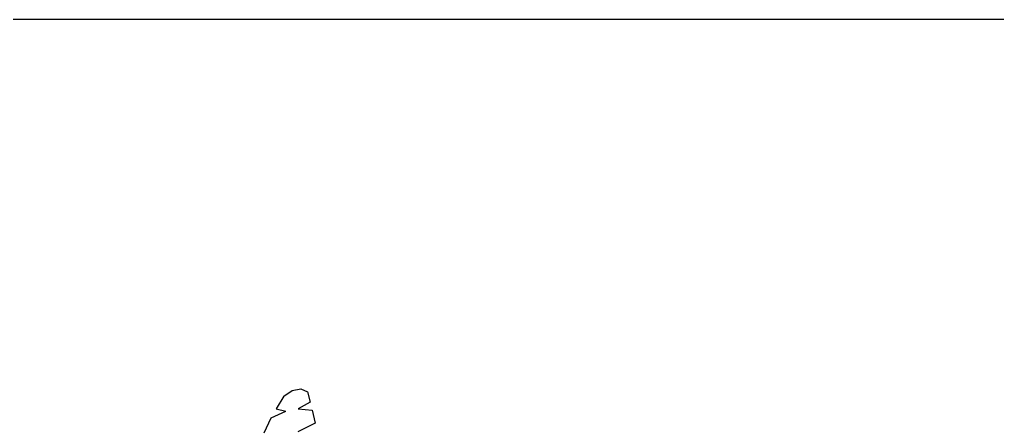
# Model space of a CAD drawing. Header units: inches. Extents: x -0.3 to 32.3, y -27.3 to 12.1.
# Drawn here: x 28.268 to 29.977, y -11.371 to -10.658 of the extents above; entities that cross this region are included whole.
import ezdxf

# ---------------------------------------------------------------- set-up
doc = ezdxf.new("R2010")
doc.units = ezdxf.units.IN
doc.header["$MEASUREMENT"] = 0
doc.layers.add('FUR', color=13, linetype='Continuous')

# ---------------------------------------------------------------- blocks, each defined once
blk = doc.blocks.new('02PTRX27')
at = {"color": 3, "linetype": 'ByBlock'}
for p, q in [((-0.4727, 0.4815), (-0.4604, 0.4898)), ((-0.4604, 0.4898), (-0.4477, 0.4923)), ((-0.4477, 0.4923), (-0.4384, 0.4879)), ((-0.4384, 0.4879), (-0.4342, 0.4727)), ((-0.4727, 0.4815), (-0.484, 0.4633)), ((-0.4342, 0.4727), (-0.4516, 0.4632)), ((-0.491, 0.4499), (-0.4695, 0.4599)), ((-0.484, 0.4633), (-0.4695, 0.4599)), ((-0.4516, 0.4632), (-0.4316, 0.461)), ((-0.4316, 0.461), (-0.4268, 0.4423)), ((-0.5012, 0.4284), (-0.491, 0.4499)), ((-0.4268, 0.4423), (-0.4521, 0.4297))]:
    blk.add_line(p, q, dxfattribs=at)

msp = doc.modelspace()

# ---------------------------------------------------------------- linework, layer by layer
at = {"lineweight": 30}
msp.add_line((31.003, -10.6578), (22.953, -10.6578), dxfattribs=at)

# ---------------------------------------------------------------- block references
at = {"layer": 'FUR', "xscale": 1.199999999999818, "yscale": 1.199999999999818, "zscale": 1.199999999999818}
msp.add_blockref('02PTRX27', (29.2972, -11.8938), dxfattribs=at)

doc.saveas('drawing.dxf')
